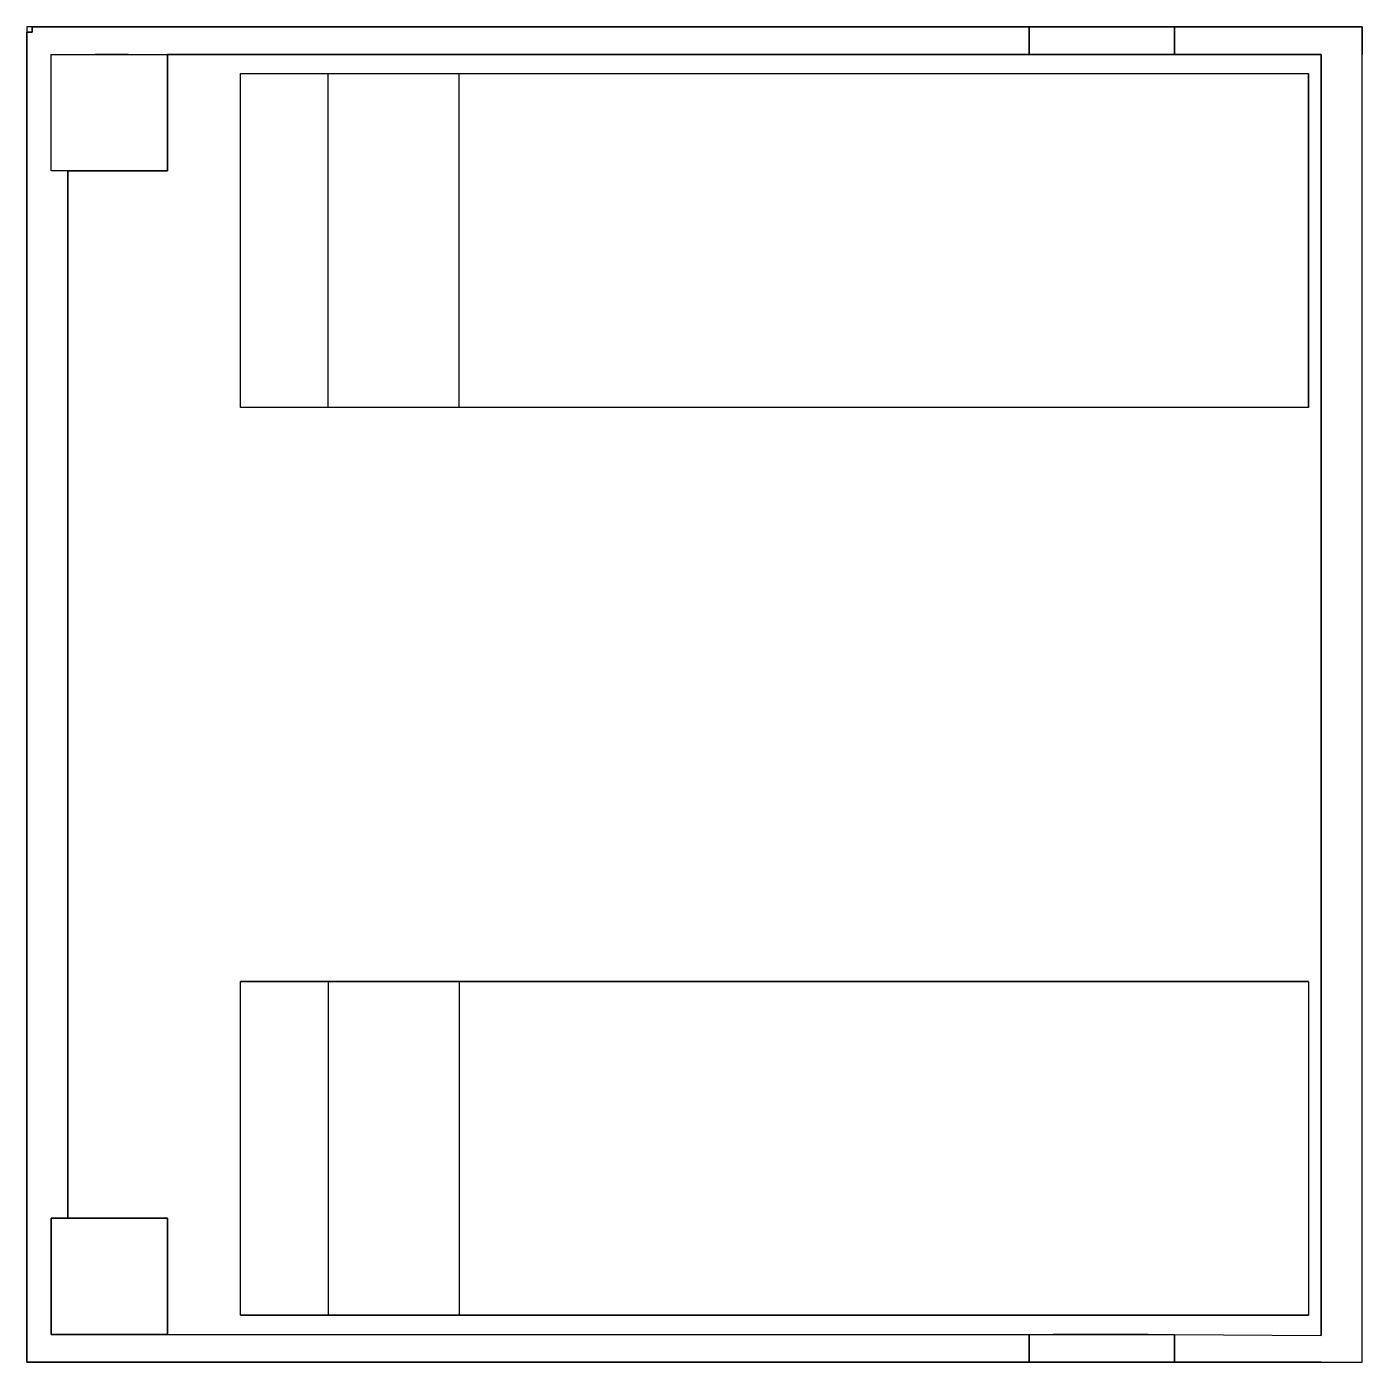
# Model space of a CAD drawing. Header units: millimetres. Extents: x 6495.02 to 6498.45, y 1663.36 to 1663.96.
# Drawn here: x 6495.4797 to 6495.5597, y 1663.7594 to 1663.8394 of the extents above; entities that cross this region are included whole.
import ezdxf

# ---------------------------------------------------------------- set-up
doc = ezdxf.new("R2010")
doc.units = ezdxf.units.MM
doc.layers.add('COTAS', color=7, linetype='Continuous', plot=False)

msp = doc.modelspace()

# ---------------------------------------------------------------- linework, layer by layer
at = {"layer": 'COTAS'}
for p, q in [((6495.480007, 1663.839394, -0.02243), (6495.479672, 1663.839394, -0.02243)), ((6495.479672, 1663.839394, -0.02243), (6495.479672, 1663.83906, -0.02243)), ((6495.559672, 1663.839394, -0.02543), (6495.479672, 1663.839394, -0.02543)), ((6495.479672, 1663.839394, -0.02543), (6495.479672, 1663.839394, -0.02243)), ((6495.479672, 1663.839394, -0.02543), (6495.479672, 1663.759394, -0.02543)), ((6495.480007, 1663.839394, -0.02243), (6495.479672, 1663.839394, -0.02243)), ((6495.479672, 1663.839394, -0.02243), (6495.479672, 1663.83906, -0.02243)), ((6495.559672, 1663.839394, -0.02543), (6495.479672, 1663.839394, -0.02543)), ((6495.479672, 1663.839394, -0.02543), (6495.479672, 1663.839394, -0.02243)), ((6495.479672, 1663.839394, -0.02543), (6495.479672, 1663.759394, -0.02543)), ((6495.479672, 1663.83906, -0.016453), (6495.480007, 1663.83906, -0.016453)), ((6495.479672, 1663.759394, -0.016453), (6495.479672, 1663.83906, -0.016453)), ((6495.480007, 1663.83906, -0.02243), (6495.479672, 1663.83906, -0.02243)), ((6495.479672, 1663.83906, -0.016453), (6495.479672, 1663.83906, -0.02243)), ((6495.479672, 1663.83906, -0.016453), (6495.480007, 1663.83906, -0.016453)), ((6495.479672, 1663.759394, -0.016453), (6495.479672, 1663.83906, -0.016453)), ((6495.480007, 1663.83906, -0.02243), (6495.479672, 1663.83906, -0.02243)), ((6495.479672, 1663.83906, -0.016453), (6495.479672, 1663.83906, -0.02243)), ((6495.480007, 1663.839394, -0.016453), (6495.559673, 1663.839394, -0.016453)), ((6495.480007, 1663.83906, -0.016453), (6495.480007, 1663.839394, -0.016453)), ((6495.480007, 1663.839394, -0.02243), (6495.480007, 1663.83906, -0.02243)), ((6495.559673, 1663.839394, -0.02243), (6495.480007, 1663.839394, -0.02243)), ((6495.480007, 1663.839394, -0.016453), (6495.480007, 1663.839394, -0.02243)), ((6495.480007, 1663.839394, -0.016453), (6495.559673, 1663.839394, -0.016453)), ((6495.480007, 1663.83906, -0.016453), (6495.480007, 1663.839394, -0.016453)), ((6495.480007, 1663.839394, -0.02243), (6495.480007, 1663.83906, -0.02243)), ((6495.559673, 1663.839394, -0.02243), (6495.480007, 1663.839394, -0.02243)), ((6495.480007, 1663.839394, -0.016453), (6495.480007, 1663.839394, -0.02243)), ((6495.480007, 1663.83906, -0.02243), (6495.480007, 1663.83906, -0.016453)), ((6495.480007, 1663.83906, -0.02243), (6495.480007, 1663.83906, -0.016453)), ((6495.53971, 1663.837731, -0.016453), (6495.53971, 1663.839387, -0.016453)), ((6495.53971, 1663.839387, -0.016453), (6495.548419, 1663.839387, -0.016453)), ((6495.53971, 1663.839387, -0.00752), (6495.53971, 1663.837728, -0.00752)), ((6495.53971, 1663.839387, -0.00752), (6495.53971, 1663.839387, -0.016453)), ((6495.548419, 1663.839387, -0.00752), (6495.53971, 1663.839387, -0.00752)), ((6495.53971, 1663.837731, -0.016453), (6495.53971, 1663.839387, -0.016453)), ((6495.53971, 1663.839387, -0.016453), (6495.548419, 1663.839387, -0.016453)), ((6495.53971, 1663.839387, -0.00752), (6495.53971, 1663.837728, -0.00752)), ((6495.53971, 1663.839387, -0.00752), (6495.53971, 1663.839387, -0.016453)), ((6495.548419, 1663.839387, -0.00752), (6495.53971, 1663.839387, -0.00752)), ((6495.548419, 1663.839387, -0.016453), (6495.548419, 1663.837731, -0.016453)), ((6495.548419, 1663.837728, -0.00752), (6495.548419, 1663.839387, -0.00752)), ((6495.548419, 1663.839387, -0.00752), (6495.548419, 1663.839387, -0.016453)), ((6495.548419, 1663.839387, -0.016453), (6495.548419, 1663.837731, -0.016453)), ((6495.548419, 1663.837728, -0.00752), (6495.548419, 1663.839387, -0.00752)), ((6495.548419, 1663.839387, -0.00752), (6495.548419, 1663.839387, -0.016453)), ((6495.559672, 1663.759394, -0.02543), (6495.559672, 1663.839394, -0.02543)), ((6495.559672, 1663.839394, -0.02543), (6495.559673, 1663.839394, -0.02243)), ((6495.559672, 1663.759394, -0.02543), (6495.559672, 1663.839394, -0.02543)), ((6495.559672, 1663.839394, -0.02543), (6495.559673, 1663.839394, -0.02243)), ((6495.559673, 1663.839394, -0.016453), (6495.559673, 1663.837731, -0.016453)), ((6495.559673, 1663.837731, -0.02243), (6495.559673, 1663.839394, -0.02243)), ((6495.559673, 1663.839394, -0.016453), (6495.559673, 1663.839394, -0.02243)), ((6495.559673, 1663.839394, -0.016453), (6495.559673, 1663.837731, -0.016453)), ((6495.559673, 1663.837731, -0.02243), (6495.559673, 1663.839394, -0.02243)), ((6495.559673, 1663.839394, -0.016453), (6495.559673, 1663.839394, -0.02243)), ((6495.481133, 1663.830759, -0.016453), (6495.481133, 1663.837733, -0.016453)), ((6495.481133, 1663.837733, -0.016453), (6495.488106, 1663.837733, -0.016453)), ((6495.481133, 1663.837733, -0.00752), (6495.488106, 1663.837733, -0.00752)), ((6495.481133, 1663.830759, -0.00752), (6495.481133, 1663.837733, -0.00752)), ((6495.481133, 1663.837733, -0.00752), (6495.481133, 1663.837733, -0.016453)), ((6495.481133, 1663.830759, -0.016453), (6495.481133, 1663.837733, -0.016453)), ((6495.481133, 1663.837733, -0.016453), (6495.488106, 1663.837733, -0.016453)), ((6495.481133, 1663.837733, -0.00752), (6495.488106, 1663.837733, -0.00752)), ((6495.481133, 1663.830759, -0.00752), (6495.481133, 1663.837733, -0.00752)), ((6495.481133, 1663.837733, -0.00752), (6495.481133, 1663.837733, -0.016453)), ((6495.488106, 1663.837733, -0.016453), (6495.488106, 1663.837731, -0.016453)), ((6495.488106, 1663.837733, -0.00752), (6495.488106, 1663.830759, -0.00752)), ((6495.488106, 1663.837733, -0.00752), (6495.488106, 1663.837733, -0.016453)), ((6495.488106, 1663.837733, -0.016453), (6495.488106, 1663.837731, -0.016453)), ((6495.488106, 1663.837733, -0.00752), (6495.488106, 1663.830759, -0.00752)), ((6495.488106, 1663.837733, -0.00752), (6495.488106, 1663.837733, -0.016453)), ((6495.53971, 1663.837731, -0.016453), (6495.488106, 1663.837731, -0.016453)), ((6495.488106, 1663.837731, -0.02243), (6495.53971, 1663.837731, -0.02243)), ((6495.488106, 1663.830759, -0.02243), (6495.488106, 1663.837731, -0.02243)), ((6495.488106, 1663.837731, -0.016453), (6495.488106, 1663.837731, -0.02243)), ((6495.53971, 1663.837731, -0.016453), (6495.488106, 1663.837731, -0.016453)), ((6495.488106, 1663.837731, -0.02243), (6495.53971, 1663.837731, -0.02243)), ((6495.488106, 1663.830759, -0.02243), (6495.488106, 1663.837731, -0.02243)), ((6495.488106, 1663.837731, -0.016453), (6495.488106, 1663.837731, -0.02243)), ((6495.53971, 1663.837728, -0.02243), (6495.53971, 1663.837731, -0.02243)), ((6495.53971, 1663.837731, -0.02243), (6495.53971, 1663.837731, -0.016453)), ((6495.53971, 1663.837728, -0.02243), (6495.53971, 1663.837731, -0.02243)), ((6495.53971, 1663.837731, -0.02243), (6495.53971, 1663.837731, -0.016453)), ((6495.548419, 1663.837728, -0.02243), (6495.53971, 1663.837728, -0.02243)), ((6495.53971, 1663.837728, -0.00752), (6495.53971, 1663.837728, -0.02243)), ((6495.53971, 1663.837728, -0.00752), (6495.548419, 1663.837728, -0.00752)), ((6495.548419, 1663.837728, -0.02243), (6495.53971, 1663.837728, -0.02243)), ((6495.53971, 1663.837728, -0.00752), (6495.53971, 1663.837728, -0.02243)), ((6495.53971, 1663.837728, -0.00752), (6495.548419, 1663.837728, -0.00752)), ((6495.557218, 1663.837731, -0.016453), (6495.548419, 1663.837731, -0.016453)), ((6495.548419, 1663.837731, -0.02243), (6495.557218, 1663.837731, -0.02243)), ((6495.548419, 1663.837731, -0.02243), (6495.548419, 1663.837728, -0.02243)), ((6495.548419, 1663.837731, -0.016453), (6495.548419, 1663.837731, -0.02243)), ((6495.557218, 1663.837731, -0.016453), (6495.548419, 1663.837731, -0.016453)), ((6495.548419, 1663.837731, -0.02243), (6495.557218, 1663.837731, -0.02243)), ((6495.548419, 1663.837731, -0.02243), (6495.548419, 1663.837728, -0.02243)), ((6495.548419, 1663.837731, -0.016453), (6495.548419, 1663.837731, -0.02243)), ((6495.548419, 1663.837728, -0.00752), (6495.548419, 1663.837728, -0.02243)), ((6495.548419, 1663.837728, -0.00752), (6495.548419, 1663.837728, -0.02243)), ((6495.557218, 1663.837731, -0.016453), (6495.557218, 1663.761, -0.016453)), ((6495.557218, 1663.761, -0.02243), (6495.557218, 1663.837731, -0.02243)), ((6495.557218, 1663.837731, -0.02243), (6495.557218, 1663.837731, -0.016453)), ((6495.557218, 1663.837731, -0.016453), (6495.557218, 1663.761, -0.016453)), ((6495.557218, 1663.761, -0.02243), (6495.557218, 1663.837731, -0.02243)), ((6495.557218, 1663.837731, -0.02243), (6495.557218, 1663.837731, -0.016453)), ((6495.559673, 1663.759394, -0.016453), (6495.559673, 1663.837731, -0.016453)), ((6495.559673, 1663.837731, -0.016453), (6495.559673, 1663.837731, -0.02243)), ((6495.559673, 1663.759394, -0.016453), (6495.559673, 1663.837731, -0.016453)), ((6495.559673, 1663.837731, -0.016453), (6495.559673, 1663.837731, -0.02243)), ((6495.492476, 1663.816582, -0.02243), (6495.492476, 1663.836582, -0.02243)), ((6495.492476, 1663.836582, -0.02243), (6495.55645, 1663.836582, -0.02243)), ((6495.492476, 1663.836582, -0.02243), (6495.497727, 1663.836582, -0.023132)), ((6495.492476, 1663.816582, -0.02243), (6495.492476, 1663.836582, -0.02243)), ((6495.492476, 1663.836582, -0.02243), (6495.55645, 1663.836582, -0.02243)), ((6495.492476, 1663.836582, -0.02243), (6495.497727, 1663.836582, -0.023132)), ((6495.497727, 1663.836582, -0.023132), (6495.505574, 1663.836582, -0.023132)), ((6495.497727, 1663.816582, -0.023132), (6495.497727, 1663.836582, -0.023132)), ((6495.497727, 1663.836582, -0.023132), (6495.505574, 1663.836582, -0.023132)), ((6495.497727, 1663.816582, -0.023132), (6495.497727, 1663.836582, -0.023132)), ((6495.505574, 1663.836582, -0.024171), (6495.55645, 1663.836582, -0.024171)), ((6495.505574, 1663.816582, -0.024171), (6495.505574, 1663.836582, -0.024171)), ((6495.505574, 1663.836582, -0.023132), (6495.505574, 1663.836582, -0.024171)), ((6495.505574, 1663.816582, -0.023132), (6495.505574, 1663.836582, -0.023132)), ((6495.505574, 1663.836582, -0.024171), (6495.55645, 1663.836582, -0.024171)), ((6495.505574, 1663.816582, -0.024171), (6495.505574, 1663.836582, -0.024171)), ((6495.505574, 1663.836582, -0.023132), (6495.505574, 1663.836582, -0.024171)), ((6495.505574, 1663.816582, -0.023132), (6495.505574, 1663.836582, -0.023132)), ((6495.55645, 1663.836582, -0.02243), (6495.55645, 1663.816582, -0.02243)), ((6495.55645, 1663.836582, -0.024171), (6495.55645, 1663.836582, -0.02243)), ((6495.55645, 1663.816582, -0.024171), (6495.55645, 1663.836582, -0.024171)), ((6495.55645, 1663.836582, -0.02243), (6495.55645, 1663.816582, -0.02243)), ((6495.55645, 1663.836582, -0.024171), (6495.55645, 1663.836582, -0.02243)), ((6495.55645, 1663.816582, -0.024171), (6495.55645, 1663.836582, -0.024171)), ((6495.482127, 1663.830759, -0.016453), (6495.481133, 1663.830759, -0.016453)), ((6495.488106, 1663.830759, -0.00752), (6495.481133, 1663.830759, -0.00752)), ((6495.481133, 1663.830759, -0.00752), (6495.481133, 1663.830759, -0.016453)), ((6495.482127, 1663.830759, -0.016453), (6495.481133, 1663.830759, -0.016453)), ((6495.488106, 1663.830759, -0.00752), (6495.481133, 1663.830759, -0.00752)), ((6495.481133, 1663.830759, -0.00752), (6495.481133, 1663.830759, -0.016453)), ((6495.482127, 1663.830759, -0.016453), (6495.482127, 1663.768029, -0.016453)), ((6495.482127, 1663.830759, -0.02243), (6495.488106, 1663.830759, -0.02243)), ((6495.482127, 1663.768029, -0.02243), (6495.482127, 1663.830759, -0.02243)), ((6495.482127, 1663.830759, -0.02243), (6495.482127, 1663.830759, -0.016453)), ((6495.482127, 1663.830759, -0.016453), (6495.482127, 1663.768029, -0.016453)), ((6495.482127, 1663.830759, -0.02243), (6495.488106, 1663.830759, -0.02243)), ((6495.482127, 1663.768029, -0.02243), (6495.482127, 1663.830759, -0.02243)), ((6495.482127, 1663.830759, -0.02243), (6495.482127, 1663.830759, -0.016453)), ((6495.488106, 1663.830759, -0.00752), (6495.488106, 1663.830759, -0.02243)), ((6495.488106, 1663.830759, -0.00752), (6495.488106, 1663.830759, -0.02243)), ((6495.55645, 1663.816582, -0.02243), (6495.492476, 1663.816582, -0.02243)), ((6495.497727, 1663.816582, -0.023132), (6495.492476, 1663.816582, -0.02243)), ((6495.55645, 1663.816582, -0.02243), (6495.492476, 1663.816582, -0.02243)), ((6495.497727, 1663.816582, -0.023132), (6495.492476, 1663.816582, -0.02243)), ((6495.505574, 1663.816582, -0.023132), (6495.497727, 1663.816582, -0.023132)), ((6495.505574, 1663.816582, -0.023132), (6495.497727, 1663.816582, -0.023132)), ((6495.55645, 1663.816582, -0.024171), (6495.505574, 1663.816582, -0.024171)), ((6495.505574, 1663.816582, -0.024171), (6495.505574, 1663.816582, -0.023132)), ((6495.55645, 1663.816582, -0.024171), (6495.505574, 1663.816582, -0.024171)), ((6495.505574, 1663.816582, -0.024171), (6495.505574, 1663.816582, -0.023132)), ((6495.55645, 1663.816582, -0.02243), (6495.55645, 1663.816582, -0.024171)), ((6495.55645, 1663.816582, -0.02243), (6495.55645, 1663.816582, -0.024171)), ((6495.492476, 1663.762207, -0.02243), (6495.492476, 1663.782207, -0.02243)), ((6495.492476, 1663.782207, -0.02243), (6495.55645, 1663.782207, -0.02243)), ((6495.497727, 1663.782207, -0.023132), (6495.492476, 1663.782207, -0.02243)), ((6495.492476, 1663.762207, -0.02243), (6495.492476, 1663.782207, -0.02243)), ((6495.492476, 1663.782207, -0.02243), (6495.55645, 1663.782207, -0.02243)), ((6495.497727, 1663.782207, -0.023132), (6495.492476, 1663.782207, -0.02243)), ((6495.505574, 1663.782207, -0.023132), (6495.497727, 1663.782207, -0.023132)), ((6495.497727, 1663.782207, -0.023132), (6495.497727, 1663.762207, -0.023132)), ((6495.505574, 1663.782207, -0.023132), (6495.497727, 1663.782207, -0.023132)), ((6495.497727, 1663.782207, -0.023132), (6495.497727, 1663.762207, -0.023132)), ((6495.55645, 1663.782207, -0.024171), (6495.505574, 1663.782207, -0.024171)), ((6495.505574, 1663.782207, -0.024171), (6495.505574, 1663.762207, -0.024171)), ((6495.505574, 1663.782207, -0.024171), (6495.505574, 1663.782207, -0.023132)), ((6495.505574, 1663.782207, -0.023132), (6495.505574, 1663.762207, -0.023132)), ((6495.55645, 1663.782207, -0.024171), (6495.505574, 1663.782207, -0.024171)), ((6495.505574, 1663.782207, -0.024171), (6495.505574, 1663.762207, -0.024171)), ((6495.505574, 1663.782207, -0.024171), (6495.505574, 1663.782207, -0.023132)), ((6495.505574, 1663.782207, -0.023132), (6495.505574, 1663.762207, -0.023132)), ((6495.55645, 1663.782207, -0.02243), (6495.55645, 1663.762207, -0.02243)), ((6495.55645, 1663.782207, -0.02243), (6495.55645, 1663.782207, -0.024171)), ((6495.55645, 1663.782207, -0.024171), (6495.55645, 1663.762207, -0.024171)), ((6495.55645, 1663.782207, -0.02243), (6495.55645, 1663.762207, -0.02243)), ((6495.55645, 1663.782207, -0.02243), (6495.55645, 1663.782207, -0.024171)), ((6495.55645, 1663.782207, -0.024171), (6495.55645, 1663.762207, -0.024171)), ((6495.481133, 1663.761056, -0.016453), (6495.481133, 1663.768029, -0.016453)), ((6495.481133, 1663.768029, -0.016453), (6495.482127, 1663.768029, -0.016453)), ((6495.488106, 1663.768029, -0.00752), (6495.481133, 1663.768029, -0.00752)), ((6495.481133, 1663.768029, -0.00752), (6495.481133, 1663.761056, -0.00752)), ((6495.481133, 1663.768029, -0.00752), (6495.481133, 1663.768029, -0.016453)), ((6495.481133, 1663.761056, -0.016453), (6495.481133, 1663.768029, -0.016453)), ((6495.481133, 1663.768029, -0.016453), (6495.482127, 1663.768029, -0.016453)), ((6495.488106, 1663.768029, -0.00752), (6495.481133, 1663.768029, -0.00752)), ((6495.481133, 1663.768029, -0.00752), (6495.481133, 1663.761056, -0.00752)), ((6495.481133, 1663.768029, -0.00752), (6495.481133, 1663.768029, -0.016453)), ((6495.482127, 1663.768029, -0.02243), (6495.488106, 1663.768029, -0.02243)), ((6495.482127, 1663.768029, -0.016453), (6495.482127, 1663.768029, -0.02243)), ((6495.482127, 1663.768029, -0.02243), (6495.488106, 1663.768029, -0.02243)), ((6495.482127, 1663.768029, -0.016453), (6495.482127, 1663.768029, -0.02243)), ((6495.488106, 1663.768029, -0.02243), (6495.488106, 1663.761056, -0.02243)), ((6495.488106, 1663.761056, -0.00752), (6495.488106, 1663.768029, -0.00752)), ((6495.488106, 1663.768029, -0.00752), (6495.488106, 1663.768029, -0.02243)), ((6495.488106, 1663.768029, -0.02243), (6495.488106, 1663.761056, -0.02243)), ((6495.488106, 1663.761056, -0.00752), (6495.488106, 1663.768029, -0.00752)), ((6495.488106, 1663.768029, -0.00752), (6495.488106, 1663.768029, -0.02243)), ((6495.55645, 1663.762207, -0.02243), (6495.492476, 1663.762207, -0.02243)), ((6495.492476, 1663.762207, -0.02243), (6495.497727, 1663.762207, -0.023132)), ((6495.55645, 1663.762207, -0.02243), (6495.492476, 1663.762207, -0.02243)), ((6495.492476, 1663.762207, -0.02243), (6495.497727, 1663.762207, -0.023132)), ((6495.497727, 1663.762207, -0.023132), (6495.505574, 1663.762207, -0.023132)), ((6495.497727, 1663.762207, -0.023132), (6495.505574, 1663.762207, -0.023132)), ((6495.505574, 1663.762207, -0.024171), (6495.55645, 1663.762207, -0.024171)), ((6495.505574, 1663.762207, -0.023132), (6495.505574, 1663.762207, -0.024171)), ((6495.505574, 1663.762207, -0.024171), (6495.55645, 1663.762207, -0.024171)), ((6495.505574, 1663.762207, -0.023132), (6495.505574, 1663.762207, -0.024171)), ((6495.55645, 1663.762207, -0.024171), (6495.55645, 1663.762207, -0.02243)), ((6495.55645, 1663.762207, -0.024171), (6495.55645, 1663.762207, -0.02243)), ((6495.488106, 1663.761056, -0.016453), (6495.481133, 1663.761056, -0.016453)), ((6495.481133, 1663.761056, -0.00752), (6495.488106, 1663.761056, -0.00752)), ((6495.481133, 1663.761056, -0.00752), (6495.481133, 1663.761056, -0.016453)), ((6495.488106, 1663.761056, -0.016453), (6495.481133, 1663.761056, -0.016453)), ((6495.481133, 1663.761056, -0.00752), (6495.488106, 1663.761056, -0.00752)), ((6495.481133, 1663.761056, -0.00752), (6495.481133, 1663.761056, -0.016453)), ((6495.488106, 1663.761056, -0.016453), (6495.488106, 1663.761056, -0.02243)), ((6495.488106, 1663.761056, -0.016453), (6495.53971, 1663.761054, -0.016453)), ((6495.488106, 1663.761056, -0.02243), (6495.53971, 1663.761054, -0.02243)), ((6495.488106, 1663.761056, -0.00752), (6495.488106, 1663.761056, -0.016453)), ((6495.488106, 1663.761056, -0.016453), (6495.488106, 1663.761056, -0.02243)), ((6495.488106, 1663.761056, -0.016453), (6495.53971, 1663.761054, -0.016453)), ((6495.488106, 1663.761056, -0.02243), (6495.53971, 1663.761054, -0.02243)), ((6495.488106, 1663.761056, -0.00752), (6495.488106, 1663.761056, -0.016453)), ((6495.53971, 1663.761054, -0.016453), (6495.53971, 1663.761054, -0.02243)), ((6495.53971, 1663.761054, -0.016453), (6495.53971, 1663.759394, -0.016453)), ((6495.53971, 1663.761054, -0.02243), (6495.548419, 1663.761054, -0.02243)), ((6495.53971, 1663.761054, -0.00752), (6495.548419, 1663.761054, -0.00752)), ((6495.53971, 1663.759394, -0.00752), (6495.53971, 1663.761054, -0.00752)), ((6495.53971, 1663.761054, -0.00752), (6495.53971, 1663.761054, -0.016453)), ((6495.53971, 1663.761054, -0.016453), (6495.53971, 1663.761054, -0.02243)), ((6495.53971, 1663.761054, -0.016453), (6495.53971, 1663.759394, -0.016453)), ((6495.53971, 1663.761054, -0.02243), (6495.548419, 1663.761054, -0.02243)), ((6495.53971, 1663.761054, -0.00752), (6495.548419, 1663.761054, -0.00752)), ((6495.53971, 1663.759394, -0.00752), (6495.53971, 1663.761054, -0.00752)), ((6495.53971, 1663.761054, -0.00752), (6495.53971, 1663.761054, -0.016453)), ((6495.548419, 1663.761054, -0.016453), (6495.548419, 1663.761054, -0.02243)), ((6495.548419, 1663.761054, -0.016453), (6495.557218, 1663.761, -0.016453)), ((6495.548419, 1663.761054, -0.02243), (6495.557218, 1663.761, -0.02243)), ((6495.548419, 1663.759394, -0.016453), (6495.548419, 1663.761054, -0.016453)), ((6495.548419, 1663.761054, -0.00752), (6495.548419, 1663.761054, -0.016453)), ((6495.548419, 1663.761054, -0.00752), (6495.548419, 1663.759394, -0.00752)), ((6495.548419, 1663.761054, -0.016453), (6495.548419, 1663.761054, -0.02243)), ((6495.548419, 1663.761054, -0.016453), (6495.557218, 1663.761, -0.016453)), ((6495.548419, 1663.761054, -0.02243), (6495.557218, 1663.761, -0.02243)), ((6495.548419, 1663.759394, -0.016453), (6495.548419, 1663.761054, -0.016453)), ((6495.548419, 1663.761054, -0.00752), (6495.548419, 1663.761054, -0.016453)), ((6495.548419, 1663.761054, -0.00752), (6495.548419, 1663.759394, -0.00752)), ((6495.557218, 1663.761, -0.02243), (6495.557218, 1663.761, -0.016453)), ((6495.557218, 1663.761, -0.02243), (6495.557218, 1663.761, -0.016453)), ((6495.482127, 1663.759394, -0.016453), (6495.479672, 1663.759394, -0.016453)), ((6495.479672, 1663.759394, -0.02543), (6495.479672, 1663.759394, -0.016453)), ((6495.479672, 1663.759394, -0.02543), (6495.559672, 1663.759394, -0.02543)), ((6495.482127, 1663.759394, -0.016453), (6495.479672, 1663.759394, -0.016453)), ((6495.479672, 1663.759394, -0.02543), (6495.479672, 1663.759394, -0.016453)), ((6495.479672, 1663.759394, -0.02543), (6495.559672, 1663.759394, -0.02543)), ((6495.482127, 1663.759394, -0.016453), (6495.482127, 1663.759394, -0.02243)), ((6495.482127, 1663.759394, -0.02243), (6495.53971, 1663.759394, -0.02243)), ((6495.53971, 1663.759394, -0.016453), (6495.482127, 1663.759394, -0.016453)), ((6495.482127, 1663.759394, -0.016453), (6495.482127, 1663.759394, -0.02243)), ((6495.482127, 1663.759394, -0.02243), (6495.53971, 1663.759394, -0.02243)), ((6495.53971, 1663.759394, -0.016453), (6495.482127, 1663.759394, -0.016453)), ((6495.53971, 1663.759394, -0.016453), (6495.53971, 1663.759394, -0.02243)), ((6495.548419, 1663.759394, -0.00752), (6495.53971, 1663.759394, -0.00752)), ((6495.53971, 1663.759394, -0.00752), (6495.53971, 1663.759394, -0.016453)), ((6495.53971, 1663.759394, -0.016453), (6495.53971, 1663.759394, -0.02243)), ((6495.548419, 1663.759394, -0.00752), (6495.53971, 1663.759394, -0.00752)), ((6495.53971, 1663.759394, -0.00752), (6495.53971, 1663.759394, -0.016453)), ((6495.548419, 1663.759394, -0.016453), (6495.548419, 1663.759394, -0.02243)), ((6495.548419, 1663.759394, -0.02243), (6495.557218, 1663.759394, -0.02243)), ((6495.557218, 1663.759394, -0.016453), (6495.548419, 1663.759394, -0.016453)), ((6495.548419, 1663.759394, -0.00752), (6495.548419, 1663.759394, -0.016453)), ((6495.548419, 1663.759394, -0.016453), (6495.548419, 1663.759394, -0.02243)), ((6495.548419, 1663.759394, -0.02243), (6495.557218, 1663.759394, -0.02243)), ((6495.557218, 1663.759394, -0.016453), (6495.548419, 1663.759394, -0.016453)), ((6495.548419, 1663.759394, -0.00752), (6495.548419, 1663.759394, -0.016453)), ((6495.557218, 1663.759394, -0.016453), (6495.557218, 1663.759394, -0.02243)), ((6495.557218, 1663.759394, -0.016453), (6495.559673, 1663.759394, -0.016453)), ((6495.557218, 1663.759394, -0.016453), (6495.557218, 1663.759394, -0.02243)), ((6495.557218, 1663.759394, -0.016453), (6495.559673, 1663.759394, -0.016453)), ((6495.559672, 1663.759394, -0.02543), (6495.559673, 1663.759394, -0.02243)), ((6495.559672, 1663.759394, -0.02543), (6495.559673, 1663.759394, -0.02243)), ((6495.559673, 1663.759394, -0.016453), (6495.559673, 1663.759394, -0.02243)), ((6495.559673, 1663.759394, -0.016453), (6495.559673, 1663.759394, -0.02243))]:
    msp.add_line(p, q, dxfattribs=at)
at = {"layer": 'COTAS', "extrusion": (0, -1, 0)}
for centre, radius in [((6495.544, -0.012946, -1663.839387), 0.002842), ((6495.544, -0.012946, -1663.839387), 0.002842), ((6495.484764, -0.012979, -1663.837733), 0.001), ((6495.484764, -0.012979, -1663.837733), 0.001), ((6495.484764, -0.012979, -1663.768029), 0.001), ((6495.484764, -0.012979, -1663.768029), 0.001), ((6495.544, -0.012946, -1663.761054), 0.002842), ((6495.544, -0.012946, -1663.761054), 0.002842)]:
    msp.add_circle(centre, radius, dxfattribs=at)
at = {"layer": 'COTAS', "extrusion": (0, 1, 0)}
for centre, radius in [((-6495.544, -0.012946, 1663.837728), 0.002842), ((-6495.544, -0.012946, 1663.837728), 0.002842), ((-6495.484764, -0.012979, 1663.830759), 0.001), ((-6495.484764, -0.012979, 1663.830759), 0.001), ((-6495.484764, -0.012979, 1663.761056), 0.001), ((-6495.484764, -0.012979, 1663.761056), 0.001), ((-6495.544, -0.012946, 1663.759394), 0.002842), ((-6495.544, -0.012946, 1663.759394), 0.002842)]:
    msp.add_circle(centre, radius, dxfattribs=at)

doc.saveas('drawing.dxf')
